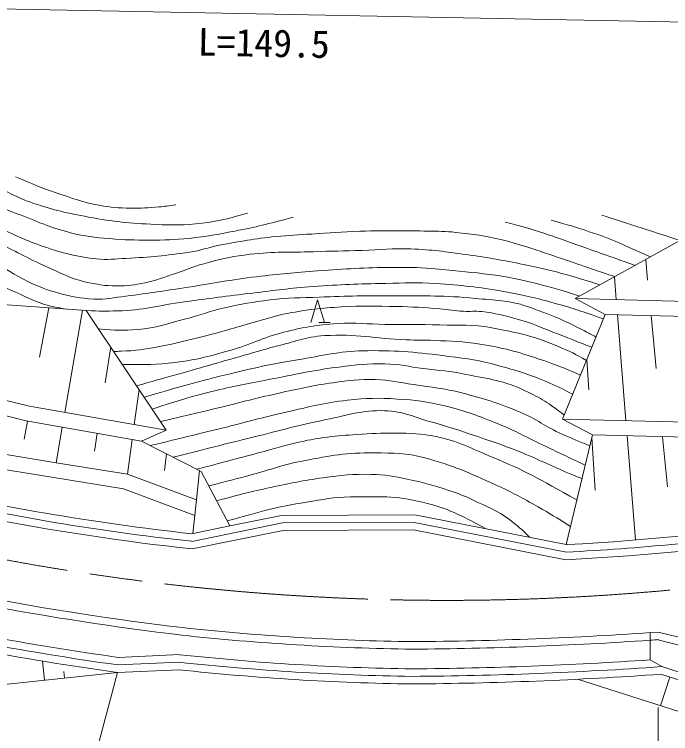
# Model space of a CAD drawing. Units: millimetres, scale not verified. Extents: x 40000 to 680000, y 20000 to 380000.
# Drawn here: x 306265 to 349700, y 291285 to 338926 of the extents above; entities that cross this region are included whole.
import ezdxf
from ezdxf.enums import TextEntityAlignment as Align

# ---------------------------------------------------------------- set-up
doc = ezdxf.new("R2010")
doc.units = ezdxf.units.MM
doc.header["$LTSCALE"] = 1000
doc.linetypes.add('CHAIN', pattern=[18.5, 12, -1.5, 3.5, -1.5])
for name, color, linetype, lineweight in [('M-BGD', 7, 'Continuous', 13), ('M-BMK', 2, 'CHAIN', 13), ('M-STR-HTXT', 7, 'Continuous', 13), ('M-STR-STRC', 7, 'Continuous', 13)]:
    doc.layers.add(name, color=color, linetype=linetype, lineweight=lineweight)
doc.styles.add('@ＭＳ ゴシック', font='')
doc.styles.get('@ＭＳ ゴシック').set_extended_font_data('@MS Gothic')

msp = doc.modelspace()

# ---------------------------------------------------------------- linework, layer by layer
at = {"layer": 'M-BGD'}
for p, q in [((343377, 320097), (352323, 325056)), ((348181, 321332), (348051, 322688)), ((346097, 320031), (345976, 321538)), ((311022, 319315), (293989, 320523)), ((325883, 318517), (326333, 320017)), ((326333, 320017), (326783, 318517)), ((343377, 320097), (354995, 319813)), ((343377, 320097), (345364, 319048)), ((307923, 316227), (308535, 319492)), ((309607, 312562), (310767, 319333)), ((311022, 319315), (316318, 311389)), ((345364, 319048), (342554, 312115)), ((345364, 319048), (355055, 318811)), ((346738, 312013), (346177, 319029)), ((348742, 315465), (348406, 318974)), ((326408, 318517), (327158, 318517)), ((312272, 314528), (312639, 316895)), ((292827, 316554), (307260, 312972)), ((344277, 314060), (344149, 316051)), ((292467, 315613), (307053, 311993)), ((314201, 311759), (314524, 314075)), ((307260, 312972), (316318, 311389)), ((342554, 312115), (355480, 311799)), ((344525, 311067), (342554, 312115)), ((306905, 310800), (307126, 311980)), ((307053, 311993), (314677, 310661)), ((309035, 309228), (309438, 311576)), ((311568, 310003), (311748, 311162)), ((316318, 311389), (314677, 310661)), ((299512, 310817), (309035, 309228)), ((313741, 308462), (314062, 310768)), ((314677, 310661), (318638, 308645)), ((344525, 311067), (342786, 303823)), ((344704, 307408), (344481, 310885)), ((344525, 311067), (355540, 310797)), ((347369, 304107), (346818, 311010)), ((349491, 307636), (349174, 310953)), ((299300, 309838), (308870, 308241)), ((316199, 308709), (316335, 309817)), ((309035, 309228), (313741, 308462)), ((308874, 308241), (313484, 307491)), ((313741, 308462), (318315, 306767)), ((318524, 308703), (318315, 306767)), ((318638, 308645), (320519, 305042)), ((313484, 307491), (318204, 305742)), ((318315, 306767), (318074, 304543)), ((320519, 305042), (323953, 305743)), ((323953, 305743), (332781, 305776)), ((332781, 305776), (342786, 303823)), ((317994, 304527), (320519, 305042)), ((318018, 304021), (324004, 305243)), ((324004, 305243), (332734, 305276)), ((332734, 305276), (342807, 303309)), ((318042, 303516), (324056, 304744)), ((324056, 304744), (332686, 304776)), ((332686, 304776), (342771, 302807)), ((342786, 303823), (342843, 303812)), ((348348, 297974), (348345, 296170)), ((348877, 298011), (360096, 295224)), ((348756, 297526), (360070, 294715)), ((317206, 296515), (313128, 296338)), ((308259, 294821), (308125, 296089)), ((317187, 296013), (313104, 295836)), ((349119, 295723), (348345, 296170)), ((309586, 294963), (309539, 295404)), ((317170, 295512), (313080, 295335)), ((360670, 292020), (349119, 295723)), ((303421, 294306), (313080, 295335)), ((313080, 295335), (308751, 278887)), ((349027, 293127), (349638, 295031)), ((360581, 291523), (349058, 295217)), ((360225, 289537), (343543, 294885))]:
    msp.add_line(p, q, dxfattribs=at)
for centre, radius, start, end in [((334900, 460111), 157500, 253.66537, 263.85549), ((334900, 460110), 156500, 272.90928, 284.91756), ((334900, 460112), 156500, 256.66502, 263.79856), ((334900, 460110), 157500, 272.86468, 284.91756), ((334900, 460112), 157000, 256.66502, 263.82705), ((334900, 460110), 157000, 272.88693, 278.15104), ((340859, 494496), 197589, 255.21786, 263.18134), ((340859, 494496), 198089, 259.34315, 263.18297), ((334900, 460110), 162750, 263.82711, 269.19852), ((340859, 494496), 200089, 259.47377, 262.03354), ((334900, 460110), 163250, 263.82711, 269.19852), ((330799, 552440), 255070, 270.40975, 274.06409), ((340859, 494496), 200589, 259.32924, 262.04661), ((330799, 552440), 255570, 270.40738, 273.93706), ((330799, 552440), 255570, 273.93706, 274.06409), ((340859, 494496), 201089, 259.31903, 262.05963), ((334900, 460110), 164550, 263.82711, 269.19852), ((334900, 460110), 165050, 263.83908, 269.19852), ((330799, 552440), 256870, 270.40126, 273.91658), ((334900, 460110), 165550, 263.85192, 269.19852), ((330799, 552440), 257370, 270.39892, 274.08167), ((330799, 552440), 257870, 270.3966, 274.06021)]:
    msp.add_arc(centre, radius, start, end, dxfattribs=at)
for points, knots in [([(309684, 319410), (309554, 319431), (309326, 319468), (309098, 319510), (307862, 319738), (307237, 320136), (306082, 320632), (304413, 321350), (303592, 321995), (301927, 322719), (300523, 323330), (299686, 323547), (298240, 324051), (296931, 324508), (296152, 324641), (294878, 325189), (293624, 325727), (292987, 326167), (291783, 326809), (290358, 327568), (289567, 328005), (288146, 328773), (287274, 329244), (286792, 329521), (285913, 329981), (285229, 330338), (284765, 330407), (284152, 330876), (283505, 331372), (283226, 331750), (282685, 332360), (282240, 332862), (282022, 333170), (281620, 333707), (281258, 334190), (281143, 334353), (280720, 334963)], [0, 0, 0, 0, 1, 1, 1, 2, 2, 2, 3, 3, 3, 4, 4, 4, 5, 5, 5, 6, 6, 6, 7, 7, 7, 8, 8, 8, 9, 9, 9, 10, 10, 10, 11, 11, 11, 12, 12, 12, 12]), ([(343674, 320262), (342321, 320726), (341891, 320828), (340731, 321123), (338106, 321790), (336559, 321809), (333865, 322093), (332879, 322197), (332319, 322164), (331327, 322166), (329374, 322169), (328281, 322058), (326332, 321931), (324749, 321827), (323863, 321742), (322288, 321552), (320527, 321339), (319554, 321123), (317800, 320861), (316179, 320619), (315274, 320457), (313646, 320266), (312815, 320168), (312347, 320018), (311512, 320069), (310603, 320125), (310089, 320208), (309212, 320453), (308381, 320686), (307930, 320874), (307148, 321238), (306216, 321671), (305773, 322065), (304861, 322539), (303672, 323158), (303003, 323505), (301763, 324014), (300629, 324479), (299975, 324696), (298805, 325065), (298136, 325276), (297733, 325303), (297071, 325535), (296137, 325861), (295640, 326114), (294741, 326528), (293378, 327156), (292620, 327522), (291300, 328236), (290362, 328743), (289864, 329075), (288931, 329592), (287753, 330245), (287014, 330476), (285885, 331210), (284872, 331868), (284327, 332289), (283467, 333137), (282895, 333701), (282690, 333922), (282088, 334661)], [0, 0, 0, 0, 1, 1, 1, 2, 2, 2, 3, 3, 3, 4, 4, 4, 5, 5, 5, 6, 6, 6, 7, 7, 7, 8, 8, 8, 9, 9, 9, 10, 10, 10, 11, 11, 11, 12, 12, 12, 13, 13, 13, 14, 14, 14, 15, 15, 15, 16, 16, 16, 17, 17, 17, 18, 18, 18, 19, 19, 19, 20, 20, 20, 20]), ([(283690, 334286), (284619, 333423), (284922, 333175), (285765, 332530), (287065, 331536), (287900, 331127), (289318, 330309), (290637, 329547), (291393, 329145), (292767, 328485), (293781, 327998), (294363, 327754), (295414, 327352), (296807, 326819), (297642, 326676), (299049, 326178), (300218, 325763), (300861, 325497), (302018, 325048), (303179, 324597), (303846, 324382), (304985, 323875), (306343, 323270), (307045, 322803), (308407, 322205), (309371, 321782), (309891, 321463), (310915, 321220), (311740, 321025), (312220, 320944), (313069, 320940), (313791, 320936), (314198, 321003), (314905, 321149), (315715, 321317), (316142, 321517), (316929, 321771), (317784, 322047), (318243, 322265), (319110, 322502), (320169, 322791), (320780, 322909), (321871, 323035), (323497, 323222), (324422, 323153), (326057, 323206), (327313, 323247), (328017, 323253), (329274, 323288), (330535, 323324), (331241, 323434), (332502, 323389), (333947, 323338), (334752, 323211), (336184, 323015), (337572, 322825), (338345, 322686), (339719, 322411), (341017, 322152), (341742, 321986), (343016, 321624), (343804, 321400), (344069, 321322), (345021, 321009)], [0, 0, 0, 0, 1, 1, 1, 2, 2, 2, 3, 3, 3, 4, 4, 4, 5, 5, 5, 6, 6, 6, 7, 7, 7, 8, 8, 8, 9, 9, 9, 10, 10, 10, 11, 11, 11, 12, 12, 12, 13, 13, 13, 14, 14, 14, 15, 15, 15, 16, 16, 16, 17, 17, 17, 18, 18, 18, 19, 19, 19, 20, 20, 20, 21, 21, 21, 21]), ([(346007, 321555), (345385, 321760), (345227, 321812), (344729, 321980), (343978, 322233), (343561, 322383), (342811, 322639), (341887, 322954), (341374, 323145), (340443, 323441), (339709, 323674), (339296, 323807), (338546, 323985), (337367, 324266), (336688, 324354), (335483, 324488), (334759, 324568), (334348, 324552), (333620, 324570), (332905, 324588), (332504, 324582), (331788, 324582), (330750, 324582), (330168, 324601), (329130, 324567), (327885, 324526), (327190, 324458), (325947, 324379), (325023, 324320), (324503, 324304), (323582, 324210), (322100, 324059), (321278, 323894), (319812, 323629), (319040, 323489), (318634, 323280), (317857, 323171), (316231, 322942), (315312, 322842), (313672, 322767), (312898, 322732), (312459, 322640), (311690, 322730), (310478, 322872), (309803, 323038), (308638, 323402), (307345, 323806), (306660, 324153), (305426, 324711), (304684, 325047), (304300, 325303), (303552, 325626), (302571, 326050), (301985, 326198), (300979, 326561), (299910, 326947), (299310, 327162), (298239, 327545), (297031, 327978), (296334, 328167), (295145, 328648), (294044, 329094), (293449, 329396), (292379, 329912), (291503, 330335), (291015, 330581), (290157, 331040), (289184, 331561), (288631, 331843), (287689, 332419), (286841, 332938), (286561, 333129), (285564, 333819)], [0, 0, 0, 0, 1, 1, 1, 2, 2, 2, 3, 3, 3, 4, 4, 4, 5, 5, 5, 6, 6, 6, 7, 7, 7, 8, 8, 8, 9, 9, 9, 10, 10, 10, 11, 11, 11, 12, 12, 12, 13, 13, 13, 14, 14, 14, 15, 15, 15, 16, 16, 16, 17, 17, 17, 18, 18, 18, 19, 19, 19, 20, 20, 20, 21, 21, 21, 22, 22, 22, 23, 23, 23, 24, 24, 24, 24]), ([(289008, 332881), (291945, 331453), (292719, 331054), (295148, 329995), (296493, 329409), (297242, 329067), (298610, 328536), (300370, 327852), (301422, 327652), (303195, 327002), (304453, 326541), (305134, 326223), (306387, 325748), (307777, 325222), (308530, 324834), (309971, 324465), (310969, 324210), (311552, 324160), (312578, 324071), (313603, 323982), (314182, 323976), (315212, 323978), (316240, 323979), (316820, 323982), (317843, 324090), (319026, 324215), (319682, 324348), (320851, 324571), (322378, 324862), (322890, 325011), (324722, 325495)], [0, 0, 0, 0, 1, 1, 1, 2, 2, 2, 3, 3, 3, 4, 4, 4, 5, 5, 5, 6, 6, 6, 7, 7, 7, 8, 8, 8, 9, 9, 9, 10, 10, 10, 10]), ([(321689, 325759), (320320, 325370), (319868, 325241), (318670, 325096), (317484, 324952), (316805, 324959), (315611, 325013), (313868, 325093), (312887, 325186), (311170, 325502), (309735, 325766), (308931, 325951), (307546, 326409), (306332, 326811), (305734, 327246), (304564, 327761), (303793, 328100), (303370, 328313), (302580, 328605), (301413, 329037), (300722, 329171), (299531, 329535), (298282, 329916), (297526, 329980), (296334, 330514), (295887, 330714), (295717, 330783), (295207, 331065)], [0, 0, 0, 0, 1, 1, 1, 2, 2, 2, 3, 3, 3, 4, 4, 4, 5, 5, 5, 6, 6, 6, 7, 7, 7, 8, 8, 8, 9, 9, 9, 9]), ([(306335, 328167), (307596, 327630), (307958, 327477), (309027, 327111), (310124, 326736), (310736, 326495), (311875, 326282), (312673, 326132), (313133, 326098), (313945, 326092), (314684, 326086), (315100, 326101), (315836, 326172), (316273, 326214), (316423, 326230), (316952, 326308)], [0, 0, 0, 0, 1, 1, 1, 2, 2, 2, 3, 3, 3, 4, 4, 4, 5, 5, 5, 5]), ([(345148, 325622), (346686, 325126), (347072, 325003), (348304, 324604), (349094, 324349), (349341, 324269), (350326, 323949)], [0, 0, 0, 0, 1, 1, 1, 2, 2, 2, 2]), ([(347346, 322297), (345438, 322978), (344957, 323152), (343422, 323689), (342461, 324025), (341932, 324242), (340960, 324545), (340106, 324810), (339817, 324889), (338757, 325166)], [0, 0, 0, 0, 1, 1, 1, 2, 2, 2, 3, 3, 3, 3]), ([(341783, 325286), (342988, 324970), (343334, 324859), (344311, 324532), (345932, 323989), (346472, 323710), (348355, 322857)], [0, 0, 0, 0, 1, 1, 1, 2, 2, 2, 2]), ([(345244, 318752), (343760, 319283), (343334, 319432), (342084, 319782), (340757, 320153), (340003, 320333), (338646, 320574), (336906, 320882), (335915, 320974), (334152, 321098), (332863, 321188), (332136, 321129), (330844, 321107), (328964, 321075), (327911, 321029), (326036, 320897), (324462, 320786), (323586, 320652), (322018, 320468), (320263, 320262), (319283, 320118), (317531, 319886), (315788, 319655), (314828, 319327), (313071, 319286), (312271, 319267), (311975, 319257), (311022, 319315)], [0, 0, 0, 0, 1, 1, 1, 2, 2, 2, 3, 3, 3, 4, 4, 4, 5, 5, 5, 6, 6, 6, 7, 7, 7, 8, 8, 8, 9, 9, 9, 9]), ([(311837, 318096), (313011, 317987), (313421, 317968), (314431, 318049), (315667, 318149), (316329, 318432), (317532, 318732), (318572, 318993), (319125, 319251), (320171, 319489), (321332, 319754), (321993, 319862), (323175, 320009), (324446, 320167), (325168, 320150), (326447, 320199), (328387, 320274), (329476, 320297), (331417, 320283), (333505, 320268), (334682, 320321), (336760, 320117), (338121, 319983), (338925, 320018), (340219, 319576), (341739, 319057), (342573, 318696), (344001, 317959), (344299, 317805), (344404, 317757), (344759, 317555)], [0, 0, 0, 0, 1, 1, 1, 2, 2, 2, 3, 3, 3, 4, 4, 4, 5, 5, 5, 6, 6, 6, 7, 7, 7, 8, 8, 8, 9, 9, 9, 10, 10, 10, 10]), ([(344483, 316875), (343414, 317299), (343138, 317407), (342272, 317738), (341214, 318141), (340643, 318436), (339553, 318741), (338650, 318994), (338136, 319131), (337205, 319238), (336736, 319292), (336468, 319229), (335996, 319258), (335379, 319296), (335039, 319379), (334422, 319425), (333301, 319509), (332672, 319554), (331547, 319575), (330133, 319601), (329337, 319647), (327925, 319553), (326520, 319459), (325732, 319376), (324347, 319124), (323539, 318977), (323108, 318797), (322316, 318582), (320956, 318211), (320206, 317958), (318840, 317612), (317643, 317308), (316972, 317132), (315760, 316899), (314822, 316719), (314285, 316654), (313331, 316615), (313138, 316607), (313071, 316601), (312835, 316601)], [0, 0, 0, 0, 1, 1, 1, 2, 2, 2, 3, 3, 3, 4, 4, 4, 5, 5, 5, 6, 6, 6, 7, 7, 7, 8, 8, 8, 9, 9, 9, 10, 10, 10, 11, 11, 11, 12, 12, 12, 13, 13, 13, 13]), ([(313407, 315746), (315035, 315712), (315564, 315705), (316931, 315874), (318354, 316049), (319136, 316274), (320518, 316659), (321928, 317052), (322647, 317507), (324067, 317866), (325441, 318213), (326235, 318351), (327650, 318448), (328882, 318533), (329577, 318408), (330812, 318390), (332221, 318369), (333012, 318402), (334421, 318352), (335768, 318305), (336543, 318420), (337866, 318166), (339663, 317820), (340698, 317622), (342372, 316883), (343074, 316572), (343346, 316460), (344133, 316011)], [0, 0, 0, 0, 1, 1, 1, 2, 2, 2, 3, 3, 3, 4, 4, 4, 5, 5, 5, 6, 6, 6, 7, 7, 7, 8, 8, 8, 9, 9, 9, 9]), ([(343735, 315028), (342472, 315582), (342085, 315733), (340996, 316099), (339496, 316604), (338628, 316831), (337066, 317084), (335894, 317273), (335222, 317268), (334037, 317333), (333323, 317372), (332920, 317339), (332205, 317367), (330090, 317450), (328905, 317791), (326793, 317645), (325494, 317555), (324802, 317238), (323538, 316924), (322726, 316722), (322281, 316573), (321476, 316347), (319637, 315829), (318612, 315525), (316773, 315007), (315828, 314741), (315532, 314658), (314353, 314330)], [0, 0, 0, 0, 1, 1, 1, 2, 2, 2, 3, 3, 3, 4, 4, 4, 5, 5, 5, 6, 6, 6, 7, 7, 7, 8, 8, 8, 9, 9, 9, 9]), ([(314865, 313564), (317046, 314222), (317649, 314393), (319454, 314848), (321712, 315418), (322987, 315716), (325285, 316095), (326981, 316374), (327931, 316641), (329649, 316651), (331746, 316664), (332925, 316546), (335005, 316274), (336288, 316107), (337017, 316024), (338263, 315676), (339529, 315323), (340247, 315126), (341454, 314607), (342157, 314304), (342408, 314192), (343223, 313766)], [0, 0, 0, 0, 1, 1, 1, 2, 2, 2, 3, 3, 3, 4, 4, 4, 5, 5, 5, 6, 6, 6, 7, 7, 7, 7]), ([(315385, 312785), (317253, 313387), (317780, 313560), (319344, 313949), (320796, 314311), (321624, 314455), (323094, 314736), (324915, 315085), (325927, 315343), (327768, 315569), (328943, 315713), (329608, 315798), (330792, 315777), (331784, 315759), (332330, 315595), (333315, 315468), (334424, 315325), (335057, 315311), (336151, 315083), (337711, 314757), (338646, 314684), (340083, 313996), (341155, 313484), (341579, 313211), (342665, 312389)], [0, 0, 0, 0, 1, 1, 1, 2, 2, 2, 3, 3, 3, 4, 4, 4, 5, 5, 5, 6, 6, 6, 7, 7, 7, 8, 8, 8, 8]), ([(315939, 311957), (317656, 312358), (318090, 312460), (319467, 312790), (321127, 313188), (322045, 313460), (323712, 313825), (325130, 314136), (325923, 314331), (327361, 314530), (328445, 314680), (329061, 314768), (330155, 314739), (331152, 314713), (331700, 314557), (332686, 314407), (333935, 314218), (334648, 314162), (335873, 313854), (337414, 313467), (338268, 313190), (339733, 312577), (340867, 312103), (341400, 311623), (342521, 311118), (343228, 310799), (343475, 310692), (344354, 310355)], [0, 0, 0, 0, 1, 1, 1, 2, 2, 2, 3, 3, 3, 4, 4, 4, 5, 5, 5, 6, 6, 6, 7, 7, 7, 8, 8, 8, 9, 9, 9, 9]), ([(315258, 310365), (317567, 310920), (318152, 311059), (320003, 311517), (321665, 311928), (322584, 312207), (324254, 312583), (325831, 312939), (326710, 313195), (328317, 313372), (329595, 313514), (330325, 313524), (331608, 313448), (332849, 313374), (333550, 313285), (334757, 312989), (336184, 312640), (336962, 312346), (338322, 311791), (339482, 311318), (340086, 310949), (341218, 310410), (342304, 309894), (342644, 309733), (344000, 309090)], [0, 0, 0, 0, 1, 1, 1, 2, 2, 2, 3, 3, 3, 4, 4, 4, 5, 5, 5, 6, 6, 6, 7, 7, 7, 8, 8, 8, 8]), ([(316776, 309593), (319340, 310246), (319991, 310412), (322057, 310919), (323941, 311382), (324984, 311700), (326887, 312081), (328391, 312382), (329235, 312722), (330768, 312673), (332040, 312633), (332710, 312252), (333934, 311905), (335205, 311545), (335909, 311313), (337159, 310883), (338232, 310514), (338837, 310314), (339886, 309880), (341203, 309336), (341910, 308957), (343229, 308419), (343464, 308323), (343539, 308290), (343831, 308176)], [0, 0, 0, 0, 1, 1, 1, 2, 2, 2, 3, 3, 3, 4, 4, 4, 5, 5, 5, 6, 6, 6, 7, 7, 7, 8, 8, 8, 8]), ([(318350, 308792), (320327, 309323), (320824, 309457), (322411, 309877), (323500, 310165), (324100, 310365), (325198, 310611), (325888, 310766), (326278, 310839), (326979, 310929), (327742, 311027), (328174, 311046), (328942, 311094), (329932, 311157), (330488, 311207), (331480, 311195), (332538, 311182), (333141, 311165), (334178, 310955), (335687, 310651), (336456, 310188), (337880, 309604), (340152, 308672), (340906, 308199), (343492, 306767)], [0, 0, 0, 0, 1, 1, 1, 2, 2, 2, 3, 3, 3, 4, 4, 4, 5, 5, 5, 6, 6, 6, 7, 7, 7, 8, 8, 8, 8]), ([(319134, 307695), (320496, 308047), (320840, 308136), (321932, 308424), (323301, 308786), (324041, 309105), (325433, 309364), (327226, 309698), (328250, 309902), (330074, 309878), (331390, 309861), (332157, 309893), (333428, 309553), (335320, 309047), (336327, 308567), (338112, 307761), (339240, 307252), (339848, 306913), (340925, 306303), (341776, 305820), (342058, 305650), (343071, 305013)], [0, 0, 0, 0, 1, 1, 1, 2, 2, 2, 3, 3, 3, 4, 4, 4, 5, 5, 5, 6, 6, 6, 7, 7, 7, 7]), ([(319649, 306709), (321357, 307165), (321825, 307292), (323236, 307593), (324580, 307880), (325334, 308048), (326696, 308229), (327934, 308393), (328637, 308494), (329885, 308454), (330825, 308424), (331353, 308340), (332272, 308141), (333360, 307906), (333971, 307761), (335022, 307397), (335645, 307181), (335997, 307059), (336590, 306770), (337576, 306290), (338186, 306098), (339060, 305438), (339599, 305031), (339806, 304857), (340359, 304297)], [0, 0, 0, 0, 1, 1, 1, 2, 2, 2, 3, 3, 3, 4, 4, 4, 5, 5, 5, 6, 6, 6, 7, 7, 7, 8, 8, 8, 8]), ([(320346, 305373), (322802, 306046), (323521, 306294), (325609, 306616), (326734, 306789), (327364, 306959), (328502, 306966), (330375, 306976), (331465, 307058), (333283, 306610), (335012, 306184), (335713, 305819), (337491, 304856)], [0, 0, 0, 0, 1, 1, 1, 2, 2, 2, 3, 3, 3, 4, 4, 4, 4])]:
    msp.add_open_spline(points, degree=3, knots=knots, dxfattribs=at)
at = {"layer": 'M-BMK'}
for start, end in [(256.66502, 263.82711), (270.98894, 278.15104), (263.82711, 269.29162), (269.29162, 270.98894)]:
    msp.add_arc((334900, 460110), 160000, start, end, dxfattribs=at)
at = {"layer": 'M-STR-HTXT'}
msp.add_line((249273, 340376), (396347, 337527), dxfattribs=at)
at = {"layer": 'M-STR-STRC'}
msp.add_line((348877, 293011), (348879, 267973), dxfattribs=at)

# ---------------------------------------------------------------- texts
at = {"layer": 'M-STR-HTXT', "style": '@ＭＳ ゴシック'}
msp.add_text('L=149.5', height=1833, rotation=358.89, dxfattribs=at).set_placement((322791, 337952), align=Align.TOP_CENTER)

doc.saveas('drawing.dxf')
